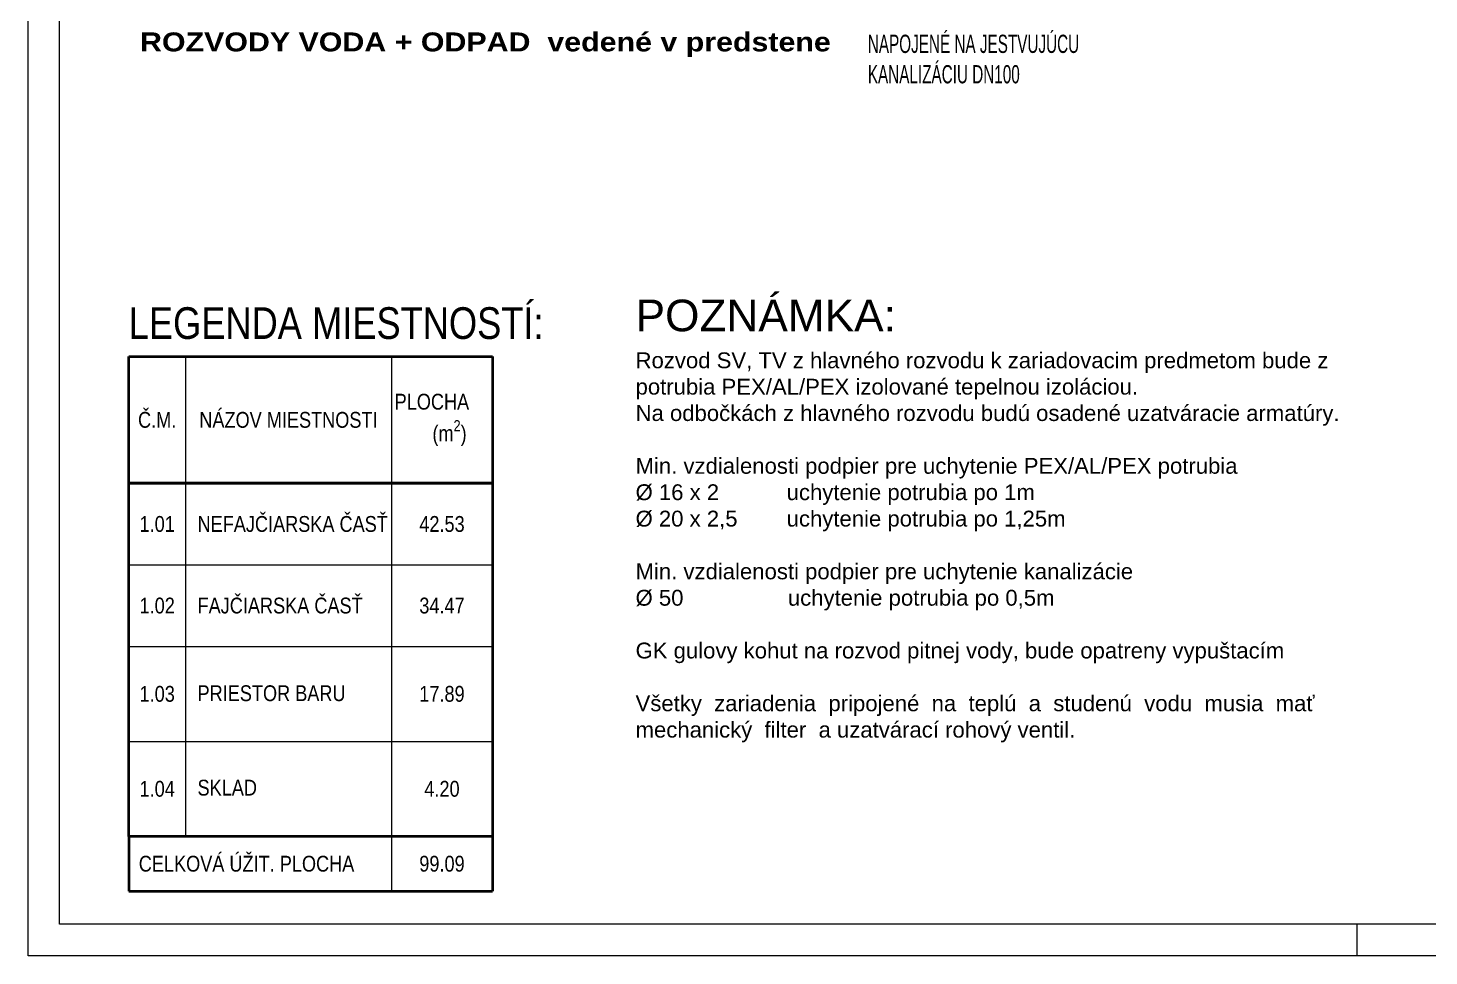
# Model space of a CAD drawing. Header units: millimetres. Extents: x 81329 to 439548, y 1718 to 95447.
# Drawn here: x 378201 to 389269, y 21028 to 28357 of the extents above; entities that cross this region are included whole.
import ezdxf

# ---------------------------------------------------------------- set-up
doc = ezdxf.new("R2010")
doc.units = ezdxf.units.MM
doc.header["$LTSCALE"] = 100
for name, color, linetype, lineweight in [('E1_ROZPISKA', 7, 'Continuous', 13), ('SA-POPIS-K', 252, 'Continuous', 15), ('zti', 24, 'Continuous', 30)]:
    doc.layers.add(name, color=color, linetype=linetype, lineweight=lineweight)
doc.layers.add('stavba-voda', color=5, linetype='Continuous')
doc.styles.add('_TCW_TXTSTY_9', font='arial.ttf', dxfattribs={"height": 182.400009})
doc.styles.add('Arial Narrow', font='ARIALN.TTF', dxfattribs={"height": 75})
doc.styles.add('ZT-popis', font='ARIALN.TTF', dxfattribs={"width": 0.6})
doc.styles.add('ZT-zariad.', font='ARIALN.TTF')

msp = doc.modelspace()

# ---------------------------------------------------------------- linework, layer by layer
at = {"lineweight": 5}
msp.add_line((388700.646, 21027.926), (388700.646, 21277.926), dxfattribs=at)
for points in [[(399200.646, 21027.926), (378200.646, 21027.926), (378200.646, 35877.926), (399200.646, 35877.926)], [(398950.646, 21277.926), (378450.646, 21277.926), (378450.646, 35627.926), (398950.646, 35627.926)]]:
    msp.add_lwpolyline(points, close=True, dxfattribs=at)
at = {"layer": 'E1_ROZPISKA', "color": 7, "lineweight": 40, "ltscale": 0.5}
for p, q in [((378996.121, 25761.254), (381871.121, 25761.254)), ((378996.121, 24761.254), (378996.121, 25761.254)), ((381871.121, 25761.254), (381871.121, 21539.026)), ((378996.121, 24761.254), (381871.121, 24761.254)), ((378996.121, 21972.413), (378996.121, 24761.254)), ((381871.121, 24761.254), (378996.121, 24761.254)), ((378996.121, 21972.413), (378996.121, 21539.026)), ((381871.121, 21972.413), (378996.121, 21972.413)), ((381871.121, 21972.413), (378996.121, 21972.413)), ((378996.121, 21539.026), (381871.121, 21539.026))]:
    msp.add_line(p, q, dxfattribs=at)
at = {"layer": 'E1_ROZPISKA'}
for p, q in [((378996.121, 25761.254), (381871.121, 25761.254)), ((378996.121, 25761.254), (378996.121, 21972.413)), ((379446.121, 25761.254), (379446.121, 21972.413)), ((381071.121, 25761.254), (381071.121, 21539.026)), ((381871.121, 25761.254), (381871.121, 21539.026)), ((378996.121, 24761.254), (381871.121, 24761.254)), ((378996.121, 24116.834), (379446.121, 24116.834)), ((378996.121, 24116.834), (381871.121, 24116.834)), ((378996.121, 23472.413), (379446.121, 23472.413)), ((378996.121, 23472.413), (381871.121, 23472.413)), ((378996.121, 22722.413), (379446.121, 22722.413)), ((378996.121, 22722.413), (381871.121, 22722.413)), ((378996.121, 21972.413), (379446.121, 21972.413)), ((378996.121, 21972.413), (381871.121, 21972.413)), ((378996.121, 21972.413), (381071.121, 21972.413)), ((380996.121, 21972.413), (381871.121, 21972.413)), ((378996.121, 21539.026), (381071.121, 21539.026)), ((380996.121, 21539.026), (381871.121, 21539.026))]:
    msp.add_line(p, q, dxfattribs=at)

# ---------------------------------------------------------------- texts
at = {"layer": 'E1_ROZPISKA', "char_height": 125, "style": 'Arial Narrow'}
for s, insert, width, attachment_point in [('\\A1;{\\C256;PLOCHA         (m\\H0.7x;\\S2^ ;\\H1.4286x;)}', (381471.121, 25261.254), 799.946, 5), ('{\\C256;Č.M.}', (379221.121, 25261.254), 449.946, 5), ('{\\C256;NÁZOV MIESTNOSTI}', (380258.059, 25261.254), 2324.946, 5), ('1.01', (379221.121, 24439.044), 449.946, 5), ('NEFAJČIARSKA ČASŤ', (379539.983, 24439.044), 2271, 4), ('42.53', (381471.121, 24439.044), 746, 5), ('1.02', (379221.121, 23794.624), 449.946, 5), ('FAJČIARSKA ČASŤ', (379539.983, 23794.624), 2271, 4), ('34.47', (381471.121, 23794.624), 746, 5), ('1.03', (379221.121, 23097.413), 449.946, 5), ('PRIESTOR BARU', (379539.983, 23102.289), 2271, 4), ('17.89', (381471.121, 23097.413), 746, 5), ('1.04', (379221.121, 22347.413), 449.946, 5), ('SKLAD', (379539.983, 22356.342), 2271, 4), ('4.20', (381471.121, 22347.413), 746, 5), ('  CELKOVÁ ÚŽIT. PLOCHA ', (378996.148, 21755.72), 2774.946, 4), ('99.09', (381471.121, 21755.72), 746, 5)]:
    msp.add_mtext(s, dxfattribs=dict(at, insert=insert, width=width, attachment_point=attachment_point))
at = {"layer": 'SA-POPIS-K', "color": 0, "insert": (384835.447, 27917.815, 0), "char_height": 144, "width": 2896.71132, "attachment_point": 7, "style": 'ZT-popis'}
msp.add_mtext('{\\fArial|b0|i0|c0|p34;NAPOJENÉ NA JESTVUJÚC\\fArial|b0|i0|c238|p34;U\\fArial|b0|i0|c0|p34; \\P\\fArial|b0|i0|c238|p34;KANALIZÁCIU DN100}', dxfattribs=at)
at = {"layer": 'stavba-voda', "color": 5, "insert": (383000.528, 26211.643, 0), "char_height": 155.750394, "width": 5632.43396, "attachment_point": 1, "style": '_TCW_TXTSTY_9'}
msp.add_mtext('{\\fArial|b0|i0|c238|p34;\\H1.60513x;\\C0;POZNÁMKA\\fArial|b0|i0|c0|p34;:\\fArial|b0|i0|c238|p34;\\P\\H0.5x;Rozvod SV, TV z hlavného rozvodu k zariadovacim predmetom bude z potrubia PEX/AL/PEX izolované tepelnou izoláciou.^JNa odbočkách z hlavného rozvodu budú osadené uzatváracie armatúry.\\P \\P\\pxt7;Min. vzdialenosti podpier pre uchytenie PEX/AL/PEX potrubia\\P\\ptz;Ø 16 x 2           uchytenie potrubia po 1m\\PØ 20 x 2,5        uchytenie potrubia po 1,25m\\P\\PMin. vzdialenosti podpier pre uchytenie kanalizácie\\PØ 50                 uchytenie potrubia po 0,5m\\P\\PGK gulovy kohut na rozvod pitnej vody, bude opatreny vypuštacím \\P\\PVšetky  zariadenia  pripojené  na  teplú  a  studenú  vodu  musia  mať  mechanický  filter  a uzatvárací rohový ventil.}', dxfattribs=at)
at = {"layer": 'zti', "color": 0, "style": 'ZT-zariad.'}
msp.add_text('LEGENDA MIESTNOSTÍ:', height=250, dxfattribs=at).set_placement((378996.121, 25901.321))
at = {"layer": 'zti', "color": 0, "insert": (379085.337, 28321.991), "char_height": 150, "width": 6588.19892, "attachment_point": 1, "style": 'ZT-zariad.'}
msp.add_mtext('{\\fArial Black|b0|i0|c238|p34;ROZVODY VODA + ODPAD  vedené v predstene}', dxfattribs=at)

doc.saveas('drawing.dxf')
